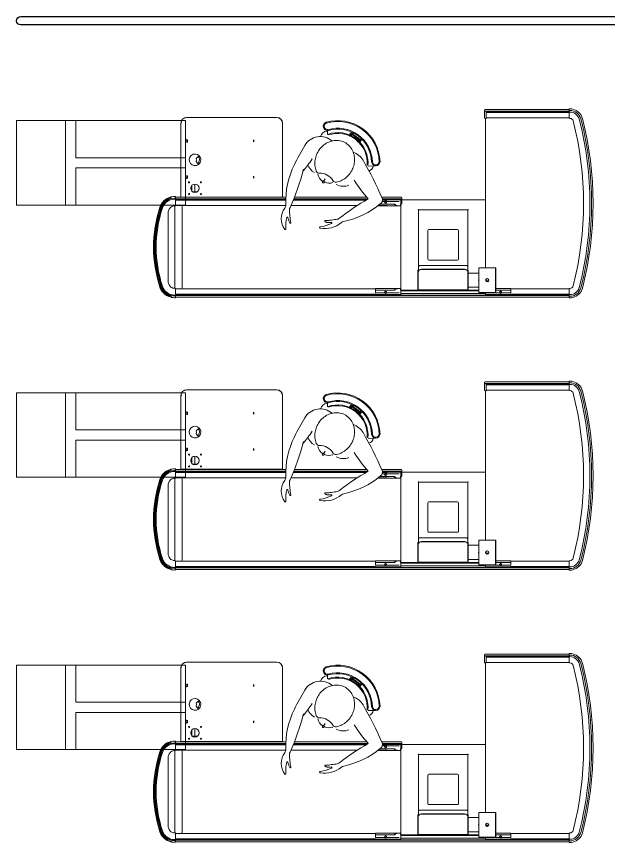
# Model space of a CAD drawing. Header units: millimetres. Extents: x 1653.8 to 1709.6, y 1641.2 to 1683.3.
# Drawn here: x 1700.367 to 1703.868, y 1665.04 to 1669.925 of the extents above; entities that cross this region are included whole.
import ezdxf

# ---------------------------------------------------------------- set-up
doc = ezdxf.new("R2010")
doc.units = ezdxf.units.MM
doc.layers.add('AR_MOBILIARIO', color=1, linetype='Continuous', lineweight=0)
doc.layers.add('CHAPA MODULO PDV', color=7, linetype='Continuous')
doc.layers.add('ESTANTERIA', color=7, linetype='Continuous')

# ---------------------------------------------------------------- blocks, each defined once
blk = doc.blocks.new('SE47')
at = {"layer": 'CHAPA MODULO PDV', "color": 7, "linetype": 'Continuous'}
for p, q in [((-686.5, -174.4), (-686.5, -186.3)), ((-686.5, -388.4), (-686.5, -400.3))]:
    blk.add_line(p, q, dxfattribs=at)
blk = doc.blocks.new('ck 2200 ce')
at = {"layer": 'AR_MOBILIARIO'}
for p, q in [((6346577.5, 525705.9), (6346577.3, 525705.8)), ((6346577.3, 525705.5), (6346577.6, 525705.6)), ((6346578, 525703.3), (6346578.4, 525703.4)), ((6346579.6, 525698.4), (6346579.6, 525699.3)), ((6346579.6, 525698.4), (6346580, 525698.5)), ((6347047.8, 525698.5), (6347048.4, 525699.4)), ((6347047.8, 525698.6), (6347048.2, 525698.4)), ((6347048.2, 525698.5), (6347048.2, 525698.5)), ((6347049.5, 525703.5), (6347049.8, 525703.4)), ((6347050.3, 525705.7), (6347050.6, 525705.6)), ((6347050.6, 525705.9), (6347050.4, 525705.9)), ((6346514.8, 525618.7), (6346514.8, 525619)), ((6346515.9, 525614.7), (6346515.9, 525614.7)), ((6346527.2, 525614), (6346517.1, 525614)), ((6346517.6, 525640.4), (6346517.6, 525641.3)), ((6346517.6, 523286), (6346517.6, 525614)), ((6346525, 525618.7), (6346525, 525619)), ((6346526, 525614.7), (6346526, 525614.7)), ((6346527.1, 523529), (6346527.1, 525614)), ((6346527.2, 525614), (6346529.3, 525614)), ((6346529.5, 525614), (6346529.3, 525614)), ((6346529.4, 523529), (6346529.4, 525614)), ((6346529.5, 525614), (6346532.5, 525614)), ((6346530.5, 525618.7), (6346530.5, 525619)), ((6346531.4, 525614.7), (6346531.4, 525614.7)), ((6346532.5, 525614), (6346561, 525614)), ((6346535.2, 525614), (6346535.2, 524431)), ((6346561, 525614), (6346568, 525614)), ((6346566.7, 525614), (6346566.7, 524431)), ((6346567.6, 525614), (6346567.6, 525611.1)), ((6346569.3, 525614.7), (6346569.3, 525614.7)), ((6346570.4, 525619), (6346573.4, 525619)), ((6346570.4, 525618.7), (6346570.4, 525619)), ((6346573.4, 525618.7), (6346573.4, 525619)), ((6346573.4, 525618.3), (6346573.4, 525618.7)), ((6346573.4, 525618.2), (6346573.4, 525618.3)), ((6346573.4, 525618.2), (6347054.8, 525618.2)), ((6346605.3, 525656.5), (6347022.9, 525656.5)), ((6347054.8, 525619), (6347057.8, 525619)), ((6347054.8, 525618.7), (6347054.8, 525619)), ((6347054.8, 525618.7), (6347054.8, 525618.3)), ((6347054.8, 525618.3), (6347054.8, 525618.2)), ((6347057.8, 525618.7), (6347057.8, 525619)), ((6347058.9, 525614.7), (6347058.9, 525614.7)), ((6347060.2, 525614), (6347067.2, 525614)), ((6347060.5, 524962.1), (6347060.5, 525614)), ((6347067.2, 525614), (6347095.6, 525614)), ((6347092, 524962.1), (6347092, 525614)), ((6347095.6, 525614), (6347098.7, 525614)), ((6347096.8, 525614.7), (6347096.8, 525614.7)), ((6347097.4, 525614), (6347097.4, 524961.9)), ((6347097.7, 525618.7), (6347097.7, 525619)), ((6347098.9, 525614), (6347098.7, 525614)), ((6347098.9, 525614), (6347101, 525614)), ((6347099.7, 525614), (6347099.7, 524961.9)), ((6347111, 525614), (6347101, 525614)), ((6347102.2, 525614.7), (6347102.2, 525614.7)), ((6347103.2, 525618.7), (6347103.2, 525619)), ((6347109.7, 525614), (6347109.7, 524961.4)), ((6347112.3, 525614.7), (6347112.3, 525614.7)), ((6347113.4, 525619), (6347113.4, 525618.7)), ((6346566.7, 525596), (6346567.8, 525596)), ((6346567.6, 525611.1), (6346567.6, 525604.7)), ((6346567.6, 525604.7), (6346567.9, 525589.6)), ((6346567.9, 525589.6), (6346567.9, 525588.7)), ((6346567.9, 525588.7), (6346568, 525579.9)), ((6346574, 525574), (6347054.2, 525574)), ((6347060.2, 525579.9), (6347060.3, 525588.7)), ((6347060.3, 525589.6), (6347060.5, 525602.2)), ((6347060.3, 525588.7), (6347060.3, 525589.6)), ((6347060.4, 525596), (6347060.5, 525596)), ((6347110.4, 525581.4), (6347110.4, 524983.9)), ((6347547.9, 525581.4), (6347110.4, 525581.4)), ((6347547.9, 525581.4), (6347547.9, 525579.9)), ((6347547.9, 525578.9), (6347547.9, 525581.4)), ((6347548.1, 525580.9), (6347548.1, 525578.9)), ((6347180.2, 525516.4), (6347144.5, 525516.4)), ((6347224.4, 525550.4), (6347232.4, 525550.4)), ((6347232.4, 525542.4), (6347224.4, 525542.4)), ((6347438.4, 525550.4), (6347446.4, 525550.4)), ((6347446.4, 525542.4), (6347438.4, 525542.4)), ((6347577.9, 525549.1), (6347579.9, 525549.1)), ((6347580.4, 525548.9), (6347577.9, 525548.9)), ((6347580.4, 525548.9), (6347580.2, 525548.9)), ((6347580.4, 525013.9), (6347580.4, 525548.9)), ((6347141.9, 525484.6), (6347141.9, 525513.2)), ((6347141.9, 525499.4), (6347187.4, 525499.4)), ((6347319.7, 525492), (6347302.8, 525478.2)), ((6347329, 525489.6), (6347321.6, 525492.3)), ((6347337.7, 525490.8), (6347330, 525489.5)), ((6347353.4, 525473.2), (6347339.6, 525490.1)), ((6347110.4, 524983.9), (6347112.9, 524983.9)), ((6347111.9, 524983.9), (6347112.2, 524983.9)), ((6347112.9, 524983.9), (6347112.9, 524981.4)), ((6347112.9, 524983.2), (6347112.9, 524982.9)), ((6347112.9, 524981.4), (6347547.9, 524981.4)), ((6347547.9, 524983.9), (6347547.9, 524981.9)), ((6347547.9, 524981.4), (6347547.9, 524981.9)), ((6347547.9, 524981.4), (6347547.9, 524981.9)), ((6347579.9, 525013.9), (6347577.9, 525013.9)), ((6347579.9, 525013.9), (6347580.4, 525013.9)), ((6347580.4, 525013.9), (6347579.9, 525013.9)), ((6347060.5, 524537.8), (6347060.5, 524930.6)), ((6347092, 524485.9), (6347092, 524917.2)), ((6347097.4, 524915), (6347097.4, 524476.5)), ((6347099.7, 524914.1), (6347099.7, 524474.2)), ((6347109.7, 524910.1), (6347109.7, 524482.8)), ((6347264.8, 524781.6), (6347263.4, 524781.1)), ((6347272.9, 524784.4), (6347264.8, 524781.6)), ((6347281.1, 524786.7), (6347272.9, 524784.4)), ((6347289.4, 524788.3), (6347281.1, 524786.7)), ((6347297.8, 524789.4), (6347289.4, 524788.3)), ((6347306.1, 524789.9), (6347297.8, 524789.4)), ((6347314.4, 524789.8), (6347306.1, 524789.9)), ((6347322.6, 524789.3), (6347314.4, 524789.8)), ((6347330.7, 524788.3), (6347322.6, 524789.3)), ((6347338.7, 524786.7), (6347330.7, 524788.3)), ((6347346.5, 524784.8), (6347338.7, 524786.7)), ((6347354.2, 524782.4), (6347346.5, 524784.8)), ((6347361.7, 524779.5), (6347354.2, 524782.4)), ((6347193.9, 524742.2), (6347193.5, 524740.9)), ((6347193.5, 524740.9), (6347193.7, 524739.4)), ((6347193.7, 524739.4), (6347194.4, 524737.9)), ((6347194.8, 524743.2), (6347193.9, 524742.2)), ((6347194.4, 524737.9), (6347195.3, 524736.5)), ((6347196.2, 524743.8), (6347194.8, 524743.2)), ((6347195.3, 524736.5), (6347196.3, 524735.2)), ((6347197.8, 524744.1), (6347196.2, 524743.8)), ((6347196.3, 524735.2), (6347197.3, 524734.1)), ((6347197.3, 524734.1), (6347198.2, 524733.1)), ((6347199.5, 524744.1), (6347197.8, 524744.1)), ((6347198.2, 524733.1), (6347199.1, 524732.3)), ((6347199.1, 524732.3), (6347200, 524731.6)), ((6347201.1, 524744), (6347199.5, 524744.1)), ((6347202.6, 524743.7), (6347201.1, 524744)), ((6347217.1, 524729.4), (6347201.6, 524737.9)), ((6347203.9, 524743.4), (6347202.6, 524743.7)), ((6347205.1, 524743.1), (6347203.9, 524743.4)), ((6347206.1, 524742.7), (6347205.1, 524743.1)), ((6347207.1, 524742.4), (6347206.1, 524742.7)), ((6347207.9, 524742.1), (6347207.1, 524742.4)), ((6347208.6, 524741.8), (6347207.9, 524742.1)), ((6347208.8, 524741.8), (6347208.6, 524741.8)), ((6347369, 524776.3), (6347361.7, 524779.5)), ((6347376.1, 524772.6), (6347369, 524776.3)), ((6347383, 524768.5), (6347376.1, 524772.6)), ((6347389.7, 524764.1), (6347383, 524768.5)), ((6347396.1, 524759.3), (6347389.7, 524764.1)), ((6347402.2, 524754.1), (6347396.1, 524759.3)), ((6347408.1, 524748.5), (6347402.2, 524754.1)), ((6347413.6, 524742.5), (6347408.1, 524748.5)), ((6347418.8, 524736.2), (6347413.6, 524742.5)), ((6347423.7, 524729.6), (6347418.8, 524736.2)), ((6346959.6, 524711.6), (6346959.5, 524711.1)), ((6346959.5, 524711.1), (6346959.5, 524710.5)), ((6346959.5, 524710.5), (6346959.5, 524710)), ((6346959.5, 524710), (6346959.5, 524709.4)), ((6346959.5, 524709.4), (6346959.5, 524708.7)), ((6346959.5, 524708.7), (6346959.6, 524708.1)), ((6346959.7, 524713.5), (6346959.6, 524713.1)), ((6346959.6, 524713.1), (6346959.6, 524712.6)), ((6346959.6, 524712.6), (6346959.6, 524712.1)), ((6346959.6, 524712.1), (6346959.6, 524711.6)), ((6346959.6, 524708.1), (6346959.6, 524707.3)), ((6346959.6, 524707.3), (6346959.7, 524706.5)), ((6346959.8, 524714.5), (6346959.7, 524714)), ((6346959.7, 524714), (6346959.7, 524713.5)), ((6346959.7, 524706.5), (6346959.7, 524705.9)), ((6346959.9, 524715.5), (6346959.8, 524715)), ((6346959.8, 524715), (6346959.8, 524714.5)), ((6346960, 524716.5), (6346959.9, 524716)), ((6346959.9, 524716), (6346959.9, 524715.5)), ((6346960.1, 524717.1), (6346960, 524716.5)), ((6346960.2, 524717.7), (6346960.1, 524717.1)), ((6346960.3, 524718.3), (6346960.2, 524717.7)), ((6346960.5, 524718.9), (6346960.3, 524718.3)), ((6346960.6, 524719.7), (6346960.5, 524718.9)), ((6346960.8, 524720.4), (6346960.6, 524719.7)), ((6346961, 524721.3), (6346960.8, 524720.4)), ((6346961.3, 524722.2), (6346961, 524721.3)), ((6346961.6, 524723.2), (6346961.3, 524722.2)), ((6346962.1, 524724.3), (6346961.6, 524723.2)), ((6346962.6, 524725.5), (6346962.1, 524724.3)), ((6346963.2, 524726.8), (6346962.6, 524725.5)), ((6346964, 524728), (6346963.2, 524726.8)), ((6346965, 524729.1), (6346964, 524728)), ((6346966.1, 524730), (6346965, 524729.1)), ((6346967.3, 524730.4), (6346966.1, 524730)), ((6346968.5, 524730.3), (6346967.3, 524730.4)), ((6346969.7, 524729.7), (6346968.5, 524730.3)), ((6346970.6, 524728.7), (6346969.7, 524729.7)), ((6346970.8, 524728.5), (6346970.6, 524728.7)), ((6347200, 524731.6), (6347200.7, 524731)), ((6347200.7, 524731), (6347201.4, 524730.4)), ((6347201.4, 524730.4), (6347202.1, 524729.9)), ((6347202.1, 524729.9), (6347202.2, 524729.8)), ((6347428.1, 524722.6), (6347423.7, 524729.6)), ((6347432.1, 524715.3), (6347428.1, 524722.6)), ((6347435.7, 524707.7), (6347432.1, 524715.3)), ((6347438.7, 524699.8), (6347435.7, 524707.7)), ((6347441.3, 524691.6), (6347438.7, 524699.8)), ((6347443.2, 524683.3), (6347441.3, 524691.6)), ((6347480.8, 524714.6, 2404.3), (6347503.9, 524715.6, 2404.3)), ((6347198.2, 524662.7), (6347198.4, 524661.2)), ((6347198.4, 524661.2), (6347200.4, 524652.9)), ((6347200.4, 524652.9), (6347202.9, 524644.7)), ((6347202.9, 524644.7), (6347205.9, 524636.8)), ((6347205.9, 524636.8), (6347209.5, 524629.2)), ((6347440.9, 524631.2), (6347443, 524639.8)), ((6347443, 524639.8), (6347444.5, 524648.5)), ((6347444.5, 524674.7), (6347443.2, 524683.3)), ((6347445.2, 524666), (6347444.5, 524674.7)), ((6347444.5, 524648.5), (6347445.2, 524657.3)), ((6347445.2, 524657.3), (6347445.2, 524666)), ((6347209.5, 524629.2), (6347213.5, 524621.9)), ((6347213.5, 524621.9), (6347217.9, 524614.9)), ((6347217.9, 524614.9), (6347222.8, 524608.3)), ((6347222.8, 524608.3), (6347228, 524602)), ((6347228, 524602), (6347233.5, 524596)), ((6347233.5, 524596), (6347239.4, 524590.5)), ((6347239.4, 524590.5), (6347245.5, 524585.2)), ((6347406.9, 524580.4), (6347413.5, 524586.2)), ((6347413.5, 524586.2), (6347419.6, 524592.7)), ((6347419.6, 524592.7), (6347425.1, 524599.6)), ((6347425.1, 524599.6), (6347430.1, 524607)), ((6347430.1, 524607), (6347434.4, 524614.7)), ((6347434.4, 524614.7), (6347438, 524622.9)), ((6347438, 524622.9), (6347440.9, 524631.2)), ((6347489.6, 524577.4, 2404.3), (6347473.3, 524589.4, 2404.3)), ((6347245.5, 524585.2), (6347251.9, 524580.4)), ((6347251.9, 524580.4), (6347258.6, 524576)), ((6347258.6, 524576), (6347265.5, 524571.9)), ((6347265.5, 524571.9), (6347272.6, 524568.3)), ((6347272.6, 524568.3), (6347279.9, 524565)), ((6347279.9, 524565), (6347287.4, 524562.2)), ((6347287.4, 524562.2), (6347295.1, 524559.7)), ((6347295.1, 524559.7), (6347303, 524557.8)), ((6347303, 524557.8), (6347310.9, 524556.3)), ((6347310.9, 524556.3), (6347319, 524555.2)), ((6347319, 524555.2), (6347327.3, 524554.7)), ((6347327.3, 524554.7), (6347335.5, 524554.6)), ((6347335.5, 524554.6), (6347343.9, 524555.1)), ((6347343.9, 524555.1), (6347352.2, 524556.2)), ((6347352.2, 524556.2), (6347360.5, 524557.8)), ((6347360.5, 524557.8), (6347368.7, 524560.1)), ((6347368.7, 524560.1), (6347376.9, 524562.9)), ((6347376.9, 524562.9), (6347384.8, 524566.4)), ((6347384.8, 524566.4), (6347392.5, 524570.4)), ((6347392.5, 524570.4), (6347399.9, 524575.1)), ((6347399.9, 524575.1), (6347406.9, 524580.4)), ((6347437.7, 524539.4, 2404.3), (6347449.9, 524530.5, 2404.3)), ((6347483.1, 524576, 2404.3), (6347470.9, 524584.9, 2404.3)), ((6347472.1, 524573.1, 2404.3), (6347489.1, 524560.7, 2404.3)), ((6347474.3, 524577.6, 2404.3), (6347491.4, 524565.2, 2404.3)), ((6347434.3, 524535.7, 2404.3), (6347450.6, 524523.8, 2404.3)), ((6347435.4, 524523.9, 2404.3), (6347452.4, 524511.5, 2404.3)), ((6347439.1, 524527.5, 2404.3), (6347456, 524515.1, 2404.3)), ((6347295.4, 524433.1, 2404.3), (6347293.7, 524474.1, 2404.3)), ((6346533.8, 524282.4), (6346533.8, 524429.5)), ((6346542.8, 524375.5), (6346542.8, 524429.5)), ((6346542.8, 524429.5), (6346542.8, 524429.5)), ((6346543.5, 524431), (6346560.2, 524431)), ((6346559.8, 524429.5), (6346559.8, 524315.6)), ((6346560.2, 524431), (6346567.8, 524431)), ((6346569.2, 524429.5), (6346569.2, 524297.8)), ((6347058, 524417), (6347058, 524297.8)), ((6347060.5, 524362.1), (6347060.5, 524413.8)), ((6347067.4, 524405.1), (6347067.4, 524315.6)), ((6347084.5, 524375.5), (6347084.5, 524391.2)), ((6347097.4, 524390.3), (6347097.4, 524275)), ((6347099.7, 524390.8), (6347099.7, 524275)), ((6347109.7, 524394.8), (6347109.7, 524284.9)), ((6346542.8, 524292.4), (6346542.8, 524366.5)), ((6346542.9, 524366.8), (6346542.9, 524375.4)), ((6347084.4, 524366.4), (6347084.4, 524375.4)), ((6347084.5, 524292.4), (6347084.5, 524366.5)), ((6347092, 524362.1), (6347092, 524390)), ((6347093.5, 524390), (6347093.5, 524282.4)), ((6346569.2, 524297.8), (6346569.2, 524283.6)), ((6347058, 524297.8), (6347058, 524283.6)), ((6347067.1, 524315.4), (6347067.4, 524315.5)), ((6346535.2, 524281.3), (6346535.2, 524281)), ((6346539.7, 524281), (6346535.2, 524281)), ((6346539.7, 524281), (6346554.7, 524281)), ((6346539.7, 524281), (6346539.7, 523781)), ((6346542.8, 524292.4), (6346542.8, 524292.4)), ((6346560.2, 524281), (6346554.7, 524281)), ((6346554.7, 524281), (6346554.7, 523820)), ((6346559.4, 523820), (6346559.4, 524281)), ((6346559.9, 524280), (6346560.9, 524280)), ((6346559.9, 524280), (6346559.9, 524279)), ((6346561.9, 524279), (6346559.9, 524279)), ((6346559.9, 524279), (6346559.9, 523820)), ((6346567.8, 524282.2), (6346560.2, 524282.2)), ((6346561.9, 524281), (6346560.9, 524281)), ((6346560.9, 524281), (6346560.9, 524280)), ((6346561.9, 524280), (6346560.9, 524280)), ((6346560.9, 524280), (6346560.9, 524279)), ((6346561.4, 524282.2), (6346561.4, 524281)), ((6346561.4, 524281), (6347067.1, 524281)), ((6346561.9, 524281), (6346561.9, 524279)), ((6346932.2, 524281), (6346561.9, 524281)), ((6347059.5, 524282.2), (6347067, 524282.2)), ((6347065.4, 524281), (6347065.4, 524282.2)), ((6347065.9, 524282), (6347065.9, 524282.2)), ((6347074.2, 524281), (6347067.1, 524281)), ((6347067.4, 524281), (6347067.4, 524281)), ((6347067.4, 524281), (6347068.4, 524281)), ((6347067.9, 524281), (6347067.9, 524279.5)), ((6347067.9, 524281), (6347068.4, 524281)), ((6347067.9, 524279), (6347067.9, 524281)), ((6347067.9, 524279.5), (6347067.9, 524279)), ((6347068.4, 524281), (6347072.1, 524281)), ((6347068.4, 524278), (6347068.4, 524279)), ((6347095, 524275), (6347071.9, 524275)), ((6347090.9, 524274.5), (6347072.9, 524274.5)), ((6347084.4, 524281), (6347074.2, 524281)), ((6347092.1, 524281), (6347084.4, 524281)), ((6347084.5, 524292.4), (6347084.5, 524292.4)), ((6347087.1, 524281), (6347090.9, 524281)), ((6347090.9, 524281), (6347092.2, 524281)), ((6347090.9, 524274.5), (6347090.9, 524275)), ((6347092.9, 524274.5), (6347090.9, 524274.5)), ((6347091.4, 524275), (6347091.4, 524274.5)), ((6347093.9, 524281), (6347092.1, 524281)), ((6347092.9, 524274.5), (6347092.9, 523783)), ((6347092.9, 524261.7), (6347093.4, 524261.7)), ((6347093.4, 524275), (6347093.4, 524261.7)), ((6347093.4, 523781), (6347093.4, 524261.7)), ((6347093.9, 524285.8), (6347093.9, 524286)), ((6347093.9, 524286), (6347099.9, 524286)), ((6347093.9, 524281), (6347093.9, 524285.8)), ((6347098, 524275), (6347095, 524275)), ((6347096.3, 524279), (6347096.3, 524284)), ((6347105.9, 524275), (6347098, 524275)), ((6347109.9, 524284), (6347109.9, 524279)), ((6346560.9, 524178), (6346560.9, 523884)), ((6346561.9, 524178), (6346560.9, 524178)), ((6346561.9, 524178), (6346664.8, 524178)), ((6346562.9, 524180), (6346675.2, 524180)), ((6346562.9, 524180), (6346562.9, 524178.5)), ((6346675.2, 524178.5), (6346562.9, 524178.5)), ((6346568.5, 524178.5), (6346568.5, 524178)), ((6346665.6, 524178), (6346664.8, 524178)), ((6346676.4, 524180), (6346675.2, 524180)), ((6346675.2, 524178.5), (6346676.4, 524178.5)), ((6346676.4, 524178.5), (6346676.4, 524180)), ((6346676.4, 524177.8), (6346676.4, 524178)), ((6346676.8, 524175.8), (6346697.2, 524175.8)), ((6346677.9, 524175.8), (6346677.9, 524178)), ((6346682.1, 524158), (6346682.1, 523904)), ((6346682.9, 524158), (6346682.9, 523904)), ((6346697.2, 524175.8), (6346698.8, 524175.8)), ((6346698.7, 524177), (6347033.9, 524177)), ((6346700.4, 524175.8), (6346698.8, 524175.8)), ((6346701.7, 524175.8), (6346700.4, 524175.8)), ((6346704.6, 523895.3), (6346704.6, 524165.8)), ((6346705.9, 523895.3), (6346705.9, 524165.8)), ((6347034.8, 524179), (6347035.8, 524179)), ((6347034.8, 524177.6), (6347034.8, 524179)), ((6347034.8, 524176.1), (6347034.8, 523885.9)), ((6347036.8, 524177), (6347035.4, 524177)), ((6347035.8, 524179), (6347035.8, 524178)), ((6347036.8, 524178), (6347035.8, 524178)), ((6347036.8, 524178), (6347036.8, 524177)), ((6346737.8, 523946), (6346737.8, 524116)), ((6346742.8, 524121), (6346912.8, 524121)), ((6346917.8, 524116), (6346917.8, 523946)), ((6346912.8, 523941), (6346742.8, 523941)), ((6346527.1, 523286), (6346527.1, 523881)), ((6346529.4, 523881), (6346529.4, 523286)), ((6346560.9, 523884), (6346561.9, 523884)), ((6346561.9, 523884), (6346664.8, 523884)), ((6346562.9, 523882), (6346562.9, 523883.5)), ((6346562.9, 523882), (6346675.2, 523882)), ((6346568.5, 523883.5), (6346568.5, 523884)), ((6346576.9, 523882), (6346576.9, 523820)), ((6346660.9, 523820), (6346660.9, 523882)), ((6346664.8, 523884), (6346665.6, 523884)), ((6346675.2, 523882), (6346676.4, 523882)), ((6346676.4, 523882), (6346676.4, 523883.3)), ((6346697.2, 523885.3), (6346676.8, 523885.3)), ((6346677.9, 523884), (6346677.9, 523885.3)), ((6346698.8, 523885.3), (6346697.2, 523885.3)), ((6347015.2, 523885), (6346698.7, 523885)), ((6346698.7, 523885), (6347033.9, 523885)), ((6346698.8, 523885.3), (6346700.4, 523885.3)), ((6346700.4, 523885.3), (6346701.7, 523885.3)), ((6347034.8, 523884.4), (6347034.8, 523883)), ((6347034.8, 523883), (6347035.8, 523883)), ((6347036.8, 523885), (6347035.4, 523885)), ((6347035.8, 523883), (6347035.8, 523884)), ((6347036.8, 523884), (6347035.8, 523884)), ((6347036.8, 523884), (6347036.8, 523885)), ((6346543.9, 523818), (6346543.9, 523818)), ((6346543.9, 523818), (6346543.9, 523818)), ((6346544.9, 523818), (6346543.9, 523818)), ((6346543.9, 523722), (6346543.9, 523818)), ((6346544.3, 523813), (6346544.3, 523727)), ((6346544.9, 523818), (6346544.9, 523818)), ((6346544.9, 523818), (6346546.1, 523818)), ((6346545.3, 523813), (6346545.3, 523727)), ((6346546.1, 523818.7), (6346546.2, 523819.4)), ((6346546.4, 523819), (6346546.4, 523820)), ((6346548.3, 523820), (6346546.4, 523820)), ((6346548.3, 523819), (6346546.4, 523819)), ((6346550.6, 523820), (6346548.3, 523820)), ((6346548.3, 523819), (6346550.6, 523819)), ((6346640.5, 523820), (6346550.6, 523820)), ((6346640.5, 523819), (6346550.6, 523819)), ((6346677, 523820), (6346640.5, 523820)), ((6346677, 523819), (6346640.5, 523819)), ((6346682.8, 523820), (6346677, 523820)), ((6346677, 523819), (6346682.8, 523819)), ((6346682.8, 523820), (6346686.4, 523820)), ((6346682.8, 523820), (6346682.8, 523820)), ((6346682.8, 523820), (6346682.8, 523819)), ((6346682.8, 523820), (6346682.8, 523819)), ((6346682.8, 523819), (6346686.4, 523819)), ((6346682.8, 523819), (6346682.8, 523819)), ((6346690.4, 523820), (6346686.4, 523820)), ((6346686.4, 523820), (6346686.4, 523819)), ((6346690.4, 523819), (6346686.4, 523819)), ((6346690.7, 523722), (6346690.7, 523818)), ((6346690.9, 523722), (6346690.9, 523818)), ((6346529.4, 523781), (6346527.1, 523781)), ((6346527.1, 523781), (6346527.1, 523781)), ((6346529.4, 523781), (6346527.1, 523781)), ((6346527.1, 523781), (6346527.1, 523781)), ((6346534.3, 523781), (6346529.4, 523781)), ((6346534.3, 523781), (6346529.4, 523781)), ((6346533.8, 523632.5), (6346533.8, 523779.6)), ((6346535.9, 523781), (6346534.3, 523781)), ((6346534.3, 523781), (6346535.9, 523781)), ((6346535.2, 523781), (6346539.7, 523781)), ((6346539.6, 523781), (6346535.9, 523781)), ((6346539.7, 523781), (6346539.6, 523781)), ((6346539.7, 523781), (6346539.6, 523781)), ((6346539.7, 523781), (6346543.9, 523781)), ((6346542.8, 523769.6), (6346542.8, 523769.6)), ((6346542.8, 523769.6), (6346542.8, 523695.5)), ((6346610.3, 523773), (6346610.4, 523773)), ((6346610.4, 523772.4), (6346610.3, 523772.4)), ((6346610.4, 523767.6), (6346610.3, 523767.6)), ((6346610.4, 523767), (6346610.3, 523767)), ((6346610.4, 523773.3), (6346610.4, 523770.9)), ((6346610.4, 523770.9), (6346610.4, 523769.1)), ((6346610.4, 523769.1), (6346610.4, 523766.7)), ((6346610.8, 523772.9), (6346615, 523772.9)), ((6346610.8, 523767.1), (6346615, 523767.1)), ((6346611.8, 523775.8), (6346615, 523775.8)), ((6346611.8, 523764.2), (6346615, 523764.2)), ((6346615, 523775.8), (6346615.4, 523775.1)), ((6346615.4, 523764.9), (6346615, 523764.2)), ((6346615.4, 523774.8), (6346615.4, 523775.1)), ((6346615.4, 523774.8), (6346615.4, 523773.9)), ((6346615.4, 523773.9), (6346615.4, 523770.9)), ((6346615.4, 523770.9), (6346615.4, 523769.1)), ((6346615.4, 523769.1), (6346615.4, 523766.1)), ((6346615.4, 523766.1), (6346615.4, 523765.2)), ((6346615.4, 523765.2), (6346615.4, 523764.9)), ((6346690.9, 523781), (6347090.9, 523781)), ((6347092.9, 523783), (6347090.9, 523783)), ((6347090.9, 523781), (6347090.9, 523783)), ((6347090.9, 523782), (6347091.9, 523782)), ((6347090.9, 523781), (6347091.9, 523781)), ((6347091.9, 523783), (6347091.9, 523782)), ((6347092.9, 523782), (6347091.9, 523782)), ((6347091.9, 523782), (6347091.9, 523782)), ((6347091.9, 523781), (6347091.9, 523782)), ((6347575.5, 523781), (6347091.9, 523781)), ((6347092.9, 523800.3), (6347093.4, 523800.3)), ((6347092.9, 523783), (6347092.9, 523782)), ((6347575.5, 523778), (6347575.5, 523782)), ((6347579.1, 523776), (6347577.5, 523776)), ((6347579, 523286), (6347579, 523776)), ((6347585.7, 523776), (6347579.1, 523776)), ((6347580.5, 523787), (6347585.1, 523787)), ((6347585.1, 523787), (6347615.7, 523787)), ((6347618.5, 523776), (6347585.7, 523776)), ((6347610.5, 523286), (6347610.5, 523776)), ((6347623.1, 523787), (6347615.7, 523787)), ((6347616.4, 523286), (6347616.4, 523776)), ((6347618.7, 523787), (6347618.7, 523286)), ((6347628.1, 523782), (6347628.2, 523286)), ((6347628.1, 523782), (6347628.1, 523781)), ((6346543.9, 523722), (6346543.9, 523722)), ((6346543.9, 523722), (6346543.9, 523722)), ((6346543.9, 523722), (6346544.9, 523722)), ((6346546.1, 523722), (6346544.9, 523722)), ((6346544.9, 523722), (6346544.9, 523722)), ((6346546.3, 523720.3), (6346546.2, 523720.8)), ((6346546.4, 523721), (6346548.3, 523721)), ((6346546.4, 523721), (6346546.4, 523720)), ((6346546.4, 523720), (6346548.3, 523720)), ((6346550.6, 523721), (6346548.3, 523721)), ((6346548.3, 523720), (6346550.6, 523720)), ((6346640.5, 523721), (6346550.6, 523721)), ((6346640.5, 523720), (6346550.6, 523720)), ((6346559.8, 523632.5), (6346559.8, 523720)), ((6346569.2, 523632.5), (6346569.2, 523720)), ((6346677, 523721), (6346640.5, 523721)), ((6346677, 523720), (6346640.5, 523720)), ((6346682.8, 523721), (6346677, 523721)), ((6346677, 523720), (6346682.8, 523720)), ((6346682.8, 523721), (6346686.4, 523721)), ((6346682.8, 523721), (6346682.8, 523721)), ((6346682.8, 523721), (6346682.8, 523720)), ((6346682.8, 523721), (6346682.8, 523720)), ((6346682.8, 523720), (6346686.4, 523720)), ((6346682.8, 523720), (6346682.8, 523720)), ((6346686.4, 523721), (6346690.4, 523721)), ((6346686.4, 523720), (6346686.4, 523721)), ((6346686.4, 523720), (6346690.4, 523720)), ((6346542.8, 523686.5), (6346542.8, 523632.5)), ((6346542.9, 523695.5), (6346542.9, 523686.6)), ((6346535.2, 523631), (6346535.2, 523286)), ((6346542.8, 523632.5), (6346542.8, 523632.5)), ((6346543.5, 523631), (6346560.2, 523631)), ((6346560.2, 523631), (6346567.8, 523631)), ((6346566.7, 523631), (6346566.7, 523286)), ((6346525.3, 523286), (6346516.2, 523286)), ((6346523.1, 523281.2), (6346523.1, 523281)), ((6346525.3, 523286), (6346525.3, 523286)), ((6346527.9, 523286), (6346525.3, 523286)), ((6346527.9, 523286), (6346528, 523286)), ((6346534.8, 523286), (6346528, 523286)), ((6346532.9, 523281.2), (6346532.9, 523281)), ((6346560.7, 523286), (6346534.8, 523286)), ((6346534.8, 523286), (6346534.8, 523286)), ((6346567.6, 523286), (6346560.7, 523286)), ((6346570, 523281.2), (6346570, 523281)), ((6347575.8, 523281.2), (6347575.8, 523281)), ((6347585.1, 523286), (6347578.2, 523286)), ((6347611, 523286), (6347585.1, 523286)), ((6347611, 523286), (6347611, 523286)), ((6347617.8, 523286), (6347611, 523286)), ((6347612.9, 523281.2), (6347612.9, 523281)), ((6347617.8, 523286), (6347617.9, 523286)), ((6347620.5, 523286), (6347617.9, 523286)), ((6347629.6, 523286), (6347620.5, 523286)), ((6347620.5, 523286), (6347620.5, 523286)), ((6347622.7, 523281.2), (6347622.7, 523281))]:
    blk.add_line(p, q, dxfattribs=at)
for centre, radius in [((6347127.4, 525533.9), 3), ((6347162.4, 525498.9), 25), ((6347197.4, 525533.9), 3), ((6347127.4, 525463.9), 3), ((6347197.4, 525463.9), 3), ((6347094.9, 524281), 0.5)]:
    blk.add_circle(centre, radius, dxfattribs=at)
for centre, radius, start, end in [((6346814.1, 524992.5), 751.5, 71.6747, 108.3465), ((6346814.1, 524992.5), 751.3, 71.676, 108.3465), ((6346814.1, 524992.5), 748.9, 71.6807, 108.3465), ((6346814.1, 524992.5), 743.8, 71.686, 108.3465), ((6346814.1, 524992.5), 741.3, 71.6535, 108.3465), ((6346814.1, 524992.5), 735.9, 71.6535, 108.3465), ((6346606.4, 525619), 91.5, 130.3239, 166.4535), ((6346606.4, 525619), 91.3, 130.3507, 166.4559), ((6346606.4, 525619), 88.9, 108.5813, 166.2018), ((6346606.4, 525619), 81.3, 108.3465, 180), ((6346606.4, 525619), 83.8, 108.6391, 165.4572), ((6346606.4, 525619), 75.9, 108.3465, 180), ((6346524.2, 525734.7), 51, 299.4459, 311.3438), ((6346606.4, 525619), 91.5, 108.5286, 126.9426), ((6346606.4, 525619), 91.3, 108.5401, 122.3285), ((6346571.1, 525689.9), 13.4, 150.4044, 163.4198), ((6347021.8, 525619), 75.9, 0, 71.6535), ((6347021.8, 525619), 81.3, 0, 71.6535), ((6347021.8, 525619), 83.8, 14.6761, 71.6535), ((6347021.8, 525619), 88.9, 13.9046, 71.6535), ((6347021.8, 525619), 91.5, 13.627, 71.6535), ((6347021.8, 525619), 91.3, 59.0147, 71.6535), ((6347057.1, 525689.9), 13.4, 16.5802, 29.5956), ((6347021.8, 525619), 91.3, 57.6483, 58.7242), ((6347104, 525734.7), 51, 228.6562, 240.5541), ((6347021.8, 525619), 91.3, 13.6299, 51.6627), ((6346606.4, 525619), 91.6, 168.6865, 180), ((6346522.8, 525618.7), 8, 180, 210), ((6346517.1, 525615.5), 1.48, 210, 270), ((6346562.4, 525628.3), 46.6, 164.9642, 169.4105), ((6346533.5, 525618.7), 8.54, 179.8693, 207.7648), ((6346527.2, 525615.3), 1.35, 206.8262, 268.817), ((6346539.5, 525618.7), 8.97, 179.8586, 206.3126), ((6346532.6, 525615.3), 1.28, 204.8089, 267.9799), ((6346568, 525615.5), 1.48, 270, 330), ((6346568, 525615.5), 1.49, 270.1609, 282.7723), ((6346562.4, 525618.7), 8, 330, 0), ((6346606.4, 525619), 36, 142.732, 180), ((6346606.4, 525619), 36, 108.3465, 142.732), ((6346814.1, 524992.5), 696, 107.4581, 108.3465), ((6346814.1, 524992.5), 696, 71.6535, 72.5419), ((6347021.8, 525619), 36, 37.268, 71.6535), ((6347021.8, 525619), 36, 0, 37.268), ((6347065.8, 525618.7), 8, 180, 210), ((6347060.2, 525615.5), 1.48, 210, 270), ((6347060.2, 525615.5), 1.49, 257.2295, 269.8373), ((6347095.6, 525615.3), 1.28, 272.0201, 335.1911), ((6347088.7, 525618.7), 8.97, 333.6874, 0.1414), ((6347101, 525615.3), 1.35, 271.183, 333.1738), ((6347094.6, 525618.7), 8.57, 332.2762, 0.0897), ((6347067.5, 525628.8), 44.8, 10.6058, 15.1734), ((6347111, 525615.5), 1.48, 270, 330), ((6347021.8, 525619), 91.6, 0, 11.4153), ((6347105.4, 525618.7), 8, 330, 0), ((6346574, 525580), 6, 181, 270), ((6347054.2, 525580), 6, 270, 359), ((6347547.9, 525548.9), 32.5, 0, 90), ((6347547.9, 525548.9), 30, 89.618, 90), ((6347547.9, 525548.9), 32, 0.3581, 89.6419), ((6347224.4, 525546.4), 4, 90, 270), ((6347232.4, 525546.4), 4, 270, 90), ((6347330.4, 525498.9), 34.5, 311.833, 216.8492), ((6347438.4, 525546.4), 4, 90, 270), ((6347446.4, 525546.4), 4, 270, 90), ((6347547.9, 525548.9), 30, 0, 0.382), ((6347330.4, 525498.9), 34.5, 216.8492, 270), ((6347330.4, 525498.9), 26.5, 216.0963, 270), ((6347320.9, 525490.5), 2, 69.3411, 129.3411), ((6347329.7, 525491.5), 2, 249.3411, 279.3411), ((6347330.4, 525498.9), 26.5, 270, 312.586), ((6347330.4, 525498.9), 34.5, 270, 311.833), ((6347338, 525488.8), 2, 39.3411, 99.3411), ((6346982.1, 524881.8), 106.7, 54.0141, 126.5593), ((6347547.9, 525013.9), 32, 270, 0), ((6347547.9, 525013.9), 32.5, 270, 0), ((6346922.7, 524965.2), 4.73, 149.9172, 277.9383), ((6346946.6, 524821.4), 141, 72.405, 99.5169), ((6346959.1, 524934.3), 3.25, 115.3521, 295.3533), ((6347002.7, 524868.6), 82.1, 99.6697, 123.2491), ((6346994, 524822.4), 114, 92.8001, 107.114), ((6346970.6, 525300.1), 364.2, 272.7995, 278.6013), ((6346988.4, 524952.7), 3.21, 279.6696, 71.1408), ((6347031.5, 524907.7), 32.9, 60.458, 101.2606), ((6347064.2, 524994.8), 32.9, 234.014, 271.8944), ((6347605, 526165.6), 1349.7, 245.6145, 255.8446), ((6347081.9, 524460), 502.2, 63.9074, 91.8942), ((6346303.8, 522970.9), 2182.2, 59.3766, 62.7549), ((6347330.8, 524751.3), 85.6, 111.2731, 151.1395), ((6347948.6, 525701.4), 1085.6, 230.8029, 235.6435), ((6347360.9, 524756.7), 106.9, 319.5514, 59.3767), ((6347083.4, 524733.3), 160.1, 171.0527, 219.1902), ((6346929.5, 524757.5), 4.27, 2.1519, 171.0531), ((6347143.5, 524784.9), 211.4, 187.4002, 206.4377), ((6347264, 524706.7), 71.6, 157.8143, 199.5763), ((6347261.4, 524701.9), 71.6, 102.7027, 144.4647), ((6347161, 524760.3), 90.2, 300.8028, 1.4762), ((6347270.4, 524763.1), 19.2, 111.3523, 181.4767), ((6347459.3, 524716.2), 40.6, 1.2713, 77.9037), ((6347529, 524714.8, 2404.3), 25.1, 20.124, 191.5959), ((6347529, 524714.8, 2404.3), 20.1, 20.6034, 191.0661), ((6346957, 524692.2), 3.21, 206.4388, 6.78), ((6347041.8, 524702.2), 82.1, 177.4484, 186.78), ((6347084.6, 524721.5), 114, 176.4781, 190.7919), ((6346614.8, 524632), 364.2, 4.9909, 10.7927), ((6347312.6, 524654, 2404.3), 178.9, 264.651, 19.7366), ((6347312.6, 524654, 2404.3), 173.9, 265.6209, 18.663), ((6347312.3, 524654.2, 2404.3), 200, 271.5188, 16.1261), ((6347312.3, 524654.2, 2404.3), 205, 271.5775, 16.0674), ((6347312.3, 524654.2, 2404.3), 250, 271.5721, 16.0729), ((6347312.3, 524654.2, 2404.3), 245, 271.6155, 16.0294), ((6347010.6, 524665), 32.9, 182.3306, 223.1334), ((6345922.6, 523812), 1349.7, 29.3552, 37.9778), ((6347259.3, 524621.6), 85.6, 151.1395, 203.327), ((6347217.1, 524666.3), 19.2, 120.8023, 190.9267), ((6346933.9, 524611.3), 32.9, 11.8624, 39.1907), ((6347457.6, 524721.3), 502.2, 191.8617, 219.6844), ((6347812.4, 523655.3), 1085.6, 123.751, 131.0785), ((6347274.2, 524597.2), 106.9, 299.9425, 340.9779), ((6347253.4, 524708.2, 2404.3), 265, 317.8804, 330.0851), ((6347253.4, 524708.2, 2404.3), 270, 316.9232, 331.037), ((6346238.4, 526395.5), 2182.2, 293.3615, 299.9425), ((6347302.4, 524483.5), 40.6, 200.2184, 257.9037), ((6347320.2, 524429.3, 2404.3), 25.1, 96.049, 267.521), ((6347320.2, 524429.3, 2404.3), 20.1, 96.5788, 267.0416), ((6346535.3, 524429.5), 1.5, 93.1692, 180), ((6346567.8, 524429.5), 1.49, 0, 90), ((6347092.8, 524417.4), 27.5, 217.678, 293.3211), ((6346546.6, 524371), 5.88, 130.1702, 229.8298), ((6346546.7, 524370.9), 5.9, 130.3146, 179.8764), ((6346546.7, 524370.9), 5.9, 180.1235, 229.6854), ((6346546.8, 524370.8), 6.11, 89.9874, 130.3894), ((6346546.8, 524371.1), 6.1, 229.6067, 270.0165), ((6346546.8, 524370.9), 6.02, 0.5985, 130.9082), ((6346546.8, 524371), 6.02, 229.1076, 359.3857), ((6346546.8, 524371), 5.95, 269.4208, 90.5792), ((6347080.5, 524371), 5.95, 89.4208, 270.5792), ((6347080.5, 524371), 5.94, 134.7979, 270.6312), ((6347080.5, 524370.8), 6.08, 49.5109, 133.7729), ((6347080.5, 524370.8), 6.11, 49.6106, 90.0126), ((6347080.5, 524371.1), 6.1, 269.9835, 310.3933), ((6347080.6, 524370.9), 5.9, 0.1236, 49.6854), ((6347080.7, 524371), 5.88, 310.1702, 49.8298), ((6347080.6, 524370.9), 5.89, 315.1297, 359.9065), ((6346566.5, 524328.7), 14.8, 243.3758, 244.7857), ((6346535.3, 524282.5), 1.49, 179.5101, 269.9668), ((6346536.1, 524283.2), 2.09, 201.3126, 248.9848), ((6346545.2, 524294.3), 3.08, 217.8537, 243.7179), ((6346562.9, 524278), 3, 131.7591, 138.2407), ((6346567.8, 524283.6), 1.49, 269.9836, 0), ((6347059.5, 524283.6), 1.49, 180, 269.9817), ((6347064.9, 524282), 1, 300, 0), ((6347072.9, 524279.5), 5, 185.7392, 270), ((6347071.9, 524279), 4, 180, 215.3878), ((6347071.9, 524279), 4, 236.5142, 270), ((6347082.1, 524294.2), 3.07, 296.2665, 322.162), ((6347091.3, 524283.2), 2.02, 290.0443, 339.6583), ((6347092, 524282.5), 1.49, 270.0332, 0.4899), ((6347105.9, 524279), 4, 270, 0), ((6347107.9, 524284), 2, 0, 28.235), ((6346562.9, 524178), 2, 90, 180), ((6346562.9, 524178), 0.5, 90, 180), ((6346675.9, 524178), 0.5, 0, 90), ((6346675.9, 524178), 2, 0, 75.5225), ((6346742.8, 524116), 5, 90, 180), ((6346912.8, 524116), 5, 0, 90), ((6346742.8, 523946), 5, 180, 270), ((6346912.8, 523946), 5, 270, 0), ((6346562.9, 523884), 2, 180, 270), ((6346562.9, 523884), 0.5, 180, 270), ((6346675.9, 523884), 2, 284.4775, 0), ((6346618.9, 523812), 10, 53.1301, 126.8699), ((6346535.3, 523779.5), 1.49, 90.0332, 180.4899), ((6346536, 523778.8), 2.02, 110.0443, 159.6583), ((6346545.2, 523767.7), 3.07, 116.2665, 142.162), ((6346618.9, 523770), 9.12, 28.5352, 270), ((6346612.1, 523774), 3.35, 12.7692, 31.1339), ((6346612.1, 523774.6), 3.35, 328.8567, 347.2403), ((6346612.1, 523765.4), 3.35, 12.7692, 31.1339), ((6346612.1, 523765.9), 3.35, 328.8567, 347.2403), ((6346618.9, 523770), 9.12, 270, 331.4648), ((6347580.5, 523782), 5, 90, 180), ((6347577.5, 523778), 2, 180, 270), ((6347623.1, 523782), 5, 0, 90), ((6346546.6, 523691), 5.88, 130.1702, 229.8298), ((6346546.7, 523691), 5.89, 135.1297, 179.9065), ((6346546.7, 523691.1), 5.9, 180.1236, 229.6854), ((6346546.8, 523690.8), 6.1, 89.9835, 130.3933), ((6346546.8, 523691.2), 6.11, 229.6106, 270.0126), ((6346546.8, 523691.2), 6.08, 229.5109, 313.7729), ((6346546.8, 523691), 5.95, 269.4208, 90.5792), ((6346546.8, 523691), 5.94, 314.7979, 90.6312), ((6346535.3, 523632.5), 1.5, 180, 266.8153), ((6346567.8, 523632.5), 1.49, 270, 360), ((6346521.9, 523281.2), 8, 150.0848, 180), ((6346589.8, 523281), 76, 179.8091, 193.8452), ((6346516.2, 523284.5), 1.5, 90, 150.0848), ((6346531.6, 523281.3), 8.54, 152.2362, 180.0849), ((6346589.8, 523281), 66.7, 180, 255.5808), ((6346525.3, 523284.6), 1.37, 91.1173, 153.0857), ((6346542.3, 523281.3), 9.42, 155.1299, 180.1729), ((6346589.8, 523281), 56.9, 180, 255.5808), ((6346534.9, 523284.8), 1.23, 93.0557, 157.3346), ((6346567.6, 523284.5), 1.5, 29.9152, 90), ((6346562, 523281.2), 8, 0, 29.9152), ((6346589.8, 523281), 19.8, 180, 255.5808), ((6347556, 523281), 19.8, 284.4192, 0), ((6347556, 523281), 56.9, 284.4192, 0), ((6347556, 523281), 66.7, 284.4192, 0), ((6347583.8, 523281.2), 8, 150.0848, 180), ((6347578.2, 523284.5), 1.5, 90, 150.0848), ((6347610.9, 523284.8), 1.23, 22.6654, 86.9443), ((6347603.5, 523281.3), 9.42, 359.8271, 24.8701), ((6347620.5, 523284.6), 1.37, 26.9143, 88.8827), ((6347614.1, 523281.3), 8.54, 359.9151, 27.7638), ((6347629.6, 523284.5), 1.5, 29.9152, 90), ((6347556, 523281), 76, 346.3099, 0.1909), ((6347623.9, 523281.2), 8, 0, 29.9152), ((6346589.9, 523281.1), 76, 193.9185, 255.5557), ((6347072.9, 525159.9), 1996.9, 255.5808, 284.4192), ((6347072.9, 525159.9), 1959.8, 255.5808, 284.4192), ((6347555.9, 523281.1), 76, 284.7001, 346.2399), ((6347072.9, 525159.8), 2015.9, 255.5805, 284.429), ((6347072.9, 525159.9), 2006.7, 255.5808, 284.4192)]:
    blk.add_arc(centre, radius, start, end, dxfattribs=at)
at = {"layer": 'AR_MOBILIARIO', "extrusion": (0, 0, -1)}
for centre, major_axis, ratio, start_param, end_param in [((6347097.3, 525615.5), (-3.03, 0.67), 0.109689, 3.463778, 3.739104), ((6347097.7, 525616.2), (-2.66, 1.38), 0.237835, 3.434645, 3.709971), ((6346559.7, 524321.2), (0, -50), 0.017452, -0.684827, -0.646081), ((6346560.2, 524282.5), (0, 1.5), 0.017452, 2.495512, 3.141593), ((6347067.6, 524321.2), (0, -50), 0.017452, 0.646081, 0.684827), ((6347067.1, 524282.5), (0, 1.5), 0.017452, 3.141593, 3.787674), ((6347071.9, 524279), (0, 4), 0.875, 3.141593, 4.712389), ((6346573.7, 524175.8), (0, 2.7), 0.422618, 0, 0.618387), ((6346664.8, 524158), (0, 20), 0.866025, 0, 1.570796), ((6346665.6, 524158), (0, -20), 0.866025, 3.141593, 4.712389), ((6346675.6, 524175.8), (0, -2.7), 0.422618, 3.141593, 4.712389), ((6346700.4, 524165.8), (0, 10), 0.422618, 0, 1.570796), ((6346701.7, 524165.8), (0, -10), 0.422618, 3.141593, 4.712389), ((6346664.8, 523904), (0, 20), 0.866025, 1.570796, 3.141593), ((6346665.6, 523904), (0, -20), 0.866025, 4.712389, 6.283185), ((6346573.7, 523885.3), (0, 2.7), 0.422618, 2.073141, 3.141593), ((6346675.6, 523885.3), (0, -2.7), 0.422618, 4.712389, 6.283185), ((6346700.4, 523895.3), (0, 10), 0.422618, 1.570796, 3.141593), ((6346701.7, 523895.3), (0, -10), 0.422618, 4.712389, 6.283185), ((6346543.9, 523813), (0, 5), 0.087156, 0.000774, 1.570796), ((6346544.9, 523813), (0, -5), 0.087156, 3.142367, 4.712389), ((6346545.9, 523818), (0, 1), 0.258819, 0.785398, 1.570796), ((6346690.4, 523818), (0, -2), 0.258819, 3.141593, 4.712389), ((6346690.4, 523818), (0, -1), 0.258819, 3.141593, 4.712389), ((6346618.5, 523770), (0, 10), 0.965926, 3.141593, 6.283185), ((6346543.9, 523727), (0, -5), 0.087156, 4.712389, 6.282411), ((6346544.9, 523727), (0, -5), 0.087156, 4.712389, 6.282411), ((6346545.9, 523722), (0, 1), 0.258819, 1.570796, 2.356194), ((6346690.4, 523722), (0, -1), 0.258819, 4.712389, 6.283185), ((6346690.4, 523722), (0, -2), 0.258819, 4.712389, 6.283185)]:
    blk.add_ellipse(centre, major_axis=major_axis, ratio=ratio, start_param=start_param, end_param=end_param, dxfattribs=at)
blk.add_ellipse((6346618.2, 523770), major_axis=(0, -10), ratio=0.965926, dxfattribs=at)
at = {"layer": 'AR_MOBILIARIO'}
for points, knots in [([(6346549.3, 525690.2), (6346548.9, 525689.9), (6346548.7, 525689.7), (6346548.3, 525689.3), (6346548.2, 525689.2), (6346548, 525688.9), (6346547.9, 525688.8), (6346547.8, 525688.6), (6346547.7, 525688.6), (6346547.6, 525688.4), (6346547.6, 525688.3), (6346547.6, 525688.2), (6346547.6, 525688.2), (6346547.6, 525688.1), (6346547.6, 525688.1), (6346547.7, 525688.1)], [0, 0, 0, 0, 0.25, 0.25, 0.375, 0.375, 0.5, 0.5, 0.625, 0.625, 0.75, 0.75, 0.875, 0.875, 1, 1, 1, 1]), ([(6346548.9, 525686.8), (6346548.8, 525687), (6346548.7, 525687.2), (6346548.5, 525687.4), (6346548.4, 525687.5), (6346548.3, 525687.6), (6346548.3, 525687.7), (6346548.1, 525687.8), (6346548, 525687.9), (6346547.8, 525688), (6346547.8, 525688.1), (6346547.7, 525688.1)], [0, 0, 0, 0, 0.25, 0.25, 0.375, 0.375, 0.5, 0.5, 0.75, 0.75, 1, 1, 1, 1]), ([(6346559.4, 525696.9), (6346559.4, 525696.9), (6346559.4, 525696.9), (6346559.3, 525696.9), (6346559.2, 525696.9), (6346559, 525696.8), (6346558.9, 525696.8), (6346558.5, 525696.7), (6346558.2, 525696.5), (6346557.9, 525696.3)], [0.4356271, 0.4356271, 0.4356271, 0.4356271, 0.5, 0.5, 0.625, 0.625, 0.75, 0.75, 1, 1, 1, 1]), ([(6346578, 525703.3), (6346578, 525703.3), (6346578, 525703.3), (6346578, 525703.2), (6346578, 525703.2), (6346578.1, 525703.1)], [0.6944069, 0.6944069, 0.6944069, 0.6944069, 0.75, 0.75, 1, 1, 1, 1]), ([(6346579.6, 525698.4), (6346579.6, 525698.4), (6346579.6, 525698.4), (6346579.6, 525698.4), (6346579.6, 525698.4), (6346579.6, 525698.2), (6346579.6, 525698.1), (6346579.7, 525698)], [0.4707514, 0.4707514, 0.4707514, 0.4707514, 0.5, 0.5, 0.75, 0.75, 1, 1, 1, 1]), ([(6347047.8, 525698.7), (6347047.8, 525698.6), (6347047.8, 525698.6), (6347047.8, 525698.5), (6347047.7, 525698.4), (6347047.7, 525698.3)], [0.5368466, 0.5368466, 0.5368466, 0.5368466, 0.75, 0.75, 1, 1, 1, 1]), ([(6347049.5, 525703.5), (6347049.5, 525703.5), (6347049.5, 525703.5), (6347049.5, 525703.5), (6347049.5, 525703.4), (6347049.4, 525703.4)], [0.7124749, 0.7124749, 0.7124749, 0.7124749, 0.75, 0.75, 1, 1, 1, 1]), ([(6347070.3, 525696.3), (6347070.2, 525696.4), (6347070, 525696.5), (6347069.7, 525696.6), (6347069.6, 525696.7), (6347069.2, 525696.9), (6347069, 525696.9), (6347068.7, 525697), (6347068.6, 525696.9), (6347068.6, 525696.8), (6347068.6, 525696.8), (6347068.7, 525696.7), (6347068.7, 525696.6), (6347068.8, 525696.5)], [0, 0, 0, 0, 0.125, 0.125, 0.25, 0.25, 0.5, 0.5, 0.75, 0.75, 0.875, 0.875, 1, 1, 1, 1]), ([(6347080.5, 525688.1), (6347080.6, 525688.1), (6347080.6, 525688.2), (6347080.6, 525688.4), (6347080.5, 525688.5), (6347080.3, 525688.8), (6347080.2, 525688.9), (6347080, 525689.2), (6347079.9, 525689.3), (6347079.6, 525689.5), (6347079.5, 525689.7), (6347079.2, 525689.9), (6347079.1, 525690.1), (6347078.9, 525690.2)], [0, 0, 0, 0, 0.25, 0.25, 0.5, 0.5, 0.625, 0.625, 0.75, 0.75, 0.875, 0.875, 1, 1, 1, 1]), ([(6347079.3, 525686.8), (6347079.4, 525687), (6347079.5, 525687.2), (6347079.7, 525687.4), (6347079.7, 525687.5), (6347079.9, 525687.6), (6347079.9, 525687.7), (6347080.1, 525687.8), (6347080.2, 525687.9), (6347080.4, 525688), (6347080.4, 525688.1), (6347080.5, 525688.1)], [0, 0, 0, 0, 0.25, 0.25, 0.375, 0.375, 0.5, 0.5, 0.75, 0.75, 1, 1, 1, 1]), ([(6346516.8, 525637.3), (6346516.8, 525637.3), (6346516.8, 525637.2), (6346516.7, 525637.2), (6346516.7, 525637.1), (6346516.7, 525637.1), (6346516.8, 525637.2), (6346516.9, 525637.6), (6346517.1, 525638.4), (6346517.4, 525639.5), (6346517.6, 525640.5), (6346517.7, 525640.9), (6346517.7, 525641)], [0.1095929, 0.1095929, 0.1095929, 0.1095929, 0.1133966, 0.1460237, 0.1806622, 0.2289626, 0.3037031, 0.4265251, 0.593311, 0.7821441, 0.9651, 1, 1, 1, 1]), ([(6346519.3, 525638.2), (6346519.3, 525638.2), (6346519.3, 525638.2), (6346519.4, 525638.3), (6346519.5, 525638.5), (6346519.7, 525639), (6346519.9, 525639.6), (6346520, 525640), (6346520, 525640.2)], [0.3857231, 0.3857231, 0.3857231, 0.3857231, 0.4014018, 0.4943563, 0.5967216, 0.7350786, 0.8889945, 1, 1, 1, 1]), ([(6346524.7, 525638.7), (6346524.7, 525638.7), (6346524.7, 525638.8), (6346524.8, 525638.9), (6346525, 525639.2), (6346525.1, 525639.6), (6346525.3, 525640.1), (6346525.3, 525640.3), (6346525.3, 525640.4)], [0.2950104, 0.2950104, 0.2950104, 0.2950104, 0.3972401, 0.5141414, 0.6371286, 0.7767908, 0.92468, 1, 1, 1, 1]), ([(6347102.9, 525640.2), (6347102.9, 525640.2), (6347103, 525639.9), (6347103.1, 525639.5), (6347103.3, 525639.2), (6347103.4, 525639), (6347103.5, 525639), (6347103.5, 525639)], [0, 0, 0, 0, 0.0524048, 0.2262328, 0.3910726, 0.5183279, 0.6479287, 0.6479287, 0.6479287, 0.6479287]), ([(6347108.1, 525640.4), (6347108.2, 525640.2), (6347108.3, 525639.8), (6347108.5, 525639.2), (6347108.7, 525638.7), (6347108.8, 525638.5), (6347108.8, 525638.4), (6347108.8, 525638.4)], [0, 0, 0, 0, 0.076392, 0.2456053, 0.3759545, 0.4850329, 0.5687564, 0.5687564, 0.5687564, 0.5687564]), ([(6347110.6, 525640.2), (6347110.7, 525640), (6347110.8, 525639.4), (6347111.1, 525638.4), (6347111.3, 525637.7), (6347111.4, 525637.4), (6347111.4, 525637.3), (6347111.4, 525637.3)], [0, 0, 0, 0, 0.1118914, 0.3346281, 0.5540561, 0.7003426, 0.7635184, 0.7635184, 0.7635184, 0.7635184]), ([(6346543.5, 524431), (6346543.4, 524431), (6346543.3, 524430.9), (6346543.1, 524430.8), (6346543, 524430.7), (6346542.8, 524430.4), (6346542.8, 524430.2), (6346542.8, 524430), (6346542.8, 524429.9), (6346542.8, 524429.7), (6346542.8, 524429.6), (6346542.8, 524429.5)], [0, 0, 0, 0, 0.25, 0.25, 0.5, 0.5, 0.75, 0.75, 0.875, 0.875, 1, 1, 1, 1]), ([(6346560.2, 524431), (6346560.1, 524431), (6346560, 524430.8), (6346559.9, 524430.5), (6346559.9, 524430.4), (6346559.9, 524430.2), (6346559.9, 524430.1), (6346559.9, 524429.9), (6346559.8, 524429.7), (6346559.8, 524429.5)], [0, 0, 0, 0, 0.5, 0.5, 0.625, 0.625, 0.75, 0.75, 1, 1, 1, 1]), ([(6346559.9, 524315.5), (6346559.9, 524315.5), (6346559.9, 524315.5), (6346559.9, 524315.5), (6346559.9, 524315.6), (6346559.8, 524315.6), (6346559.8, 524315.6), (6346559.8, 524315.6)], [0, 0, 0, 0, 0.134911, 0.29178, 0.483864, 0.718568, 1, 1, 1, 1]), ([(6346561.9, 524318.1), (6346561.9, 524318.1), (6346561.9, 524318.1), (6346562, 524318.1), (6346562.1, 524318.1), (6346562.3, 524317.9), (6346562.5, 524317.8), (6346562.7, 524317.6), (6346562.8, 524317.5), (6346563, 524317.1), (6346563.2, 524316.9), (6346563.7, 524316.1), (6346563.9, 524315.6), (6346564.5, 524314.5), (6346564.7, 524314), (6346565.4, 524312.3), (6346565.9, 524311.3), (6346566.7, 524309.1), (6346567.1, 524308.1), (6346567.8, 524306), (6346568.1, 524304.9), (6346568.6, 524302.8), (6346568.9, 524301.8), (6346569.2, 524299.8), (6346569.2, 524298.8), (6346569.2, 524297.8)], [0, 0, 0, 0, 0.002913, 0.002913, 0.012409, 0.012409, 0.031402, 0.031402, 0.050394, 0.050394, 0.088378, 0.088378, 0.164346, 0.164346, 0.240315, 0.240315, 0.392252, 0.392252, 0.544189, 0.544189, 0.696126, 0.696126, 0.848063, 0.848063, 1, 1, 1, 1]), ([(6347065.4, 524318.1), (6347065.4, 524318.1), (6347065.3, 524318.1), (6347065.2, 524318.1), (6347065, 524318), (6347064.9, 524317.9), (6347064.6, 524317.6), (6347064.1, 524317), (6347063.6, 524316.1), (6347063.2, 524315.3), (6347062.8, 524314.5), (6347062.4, 524313.6), (6347062, 524312.6), (6347061.6, 524311.7), (6347061.1, 524310.6), (6347060.6, 524309.2), (6347060.1, 524307.9), (6347059.7, 524306.6), (6347059.3, 524305.3), (6347058.9, 524304), (6347058.6, 524302.7), (6347058.4, 524301.4), (6347058.2, 524300.1), (6347058.1, 524298.9), (6347058.1, 524298.2), (6347058, 524297.8)], [0, 0, 0, 0, 0.004365, 0.008536, 0.016555, 0.025692, 0.033392, 0.06475, 0.126477, 0.158786, 0.18398, 0.246584, 0.284, 0.317693, 0.381252, 0.44282, 0.508479, 0.567913, 0.631418, 0.696198, 0.757026, 0.822629, 0.884974, 0.944087, 1, 1, 1, 1]), ([(6347067.4, 524315.5), (6347067.4, 524315.5), (6347067.4, 524315.5), (6347067.4, 524315.6), (6347067.4, 524315.6), (6347067.4, 524315.6), (6347067.4, 524315.6)], [0, 0, 0, 0, 0.173015, 0.384194, 0.65624, 1, 1, 1, 1]), ([(6347096.3, 524284), (6347096.3, 524284.1), (6347096.3, 524284.3), (6347096.2, 524284.5), (6347096.1, 524284.6), (6347096, 524284.8), (6347095.9, 524284.9), (6347095.7, 524285.1), (6347095.5, 524285.2), (6347095.2, 524285.4), (6347095, 524285.5), (6347094.4, 524285.7), (6347094.2, 524285.7), (6347093.9, 524285.8)], [0, 0, 0, 0, 0.125, 0.125, 0.25, 0.25, 0.375, 0.375, 0.5, 0.5, 0.75, 0.75, 1, 1, 1, 1]), ([(6347095, 524275), (6347095.1, 524275), (6347095.1, 524275), (6347095.2, 524275), (6347095.2, 524275), (6347095.4, 524275.1), (6347095.5, 524275.2), (6347095.6, 524275.4), (6347095.7, 524275.5), (6347095.8, 524275.8), (6347095.9, 524275.9), (6347096, 524276.3), (6347096.1, 524276.5), (6347096.2, 524276.9), (6347096.2, 524277.2), (6347096.3, 524277.7), (6347096.3, 524277.9), (6347096.3, 524278.4), (6347096.3, 524278.7), (6347096.3, 524279)], [0, 0, 0, 0, 0.0625, 0.0625, 0.125, 0.125, 0.25, 0.25, 0.375, 0.375, 0.5, 0.5, 0.625, 0.625, 0.75, 0.75, 0.875, 0.875, 1, 1, 1, 1]), ([(6347034.8, 524177.6), (6347034.6, 524177.4), (6347034.5, 524177.2), (6347034.2, 524177), (6347034.1, 524177), (6347033.9, 524177)], [0, 0, 0, 0, 0.5, 0.5, 1, 1, 1, 1]), ([(6347034.8, 524176.1), (6347034.8, 524176.3), (6347034.8, 524176.4), (6347035, 524176.7), (6347035.2, 524176.8), (6347035.4, 524177)], [0, 0, 0, 0, 0.5, 0.5, 1, 1, 1, 1]), ([(6347034.8, 523884.4), (6347034.6, 523884.6), (6347034.5, 523884.7), (6347034.2, 523884.9), (6347034.1, 523885), (6347033.9, 523885)], [0, 0, 0, 0, 0.5, 0.5, 1, 1, 1, 1]), ([(6347034.8, 523885.9), (6347034.8, 523885.7), (6347034.8, 523885.6), (6347035, 523885.3), (6347035.2, 523885.1), (6347035.4, 523885)], [0, 0, 0, 0, 0.5, 0.5, 1, 1, 1, 1]), ([(6346546.4, 523819), (6346546.3, 523819), (6346546.3, 523819), (6346546.2, 523818.9), (6346546.1, 523818.8), (6346546.1, 523818.7)], [0, 0, 0, 0, 0.5, 0.5, 1, 1, 1, 1]), ([(6346546.4, 523820), (6346546.3, 523820), (6346546.3, 523819.9), (6346546.3, 523819.7), (6346546.3, 523819.6), (6346546.2, 523819.4)], [0, 0, 0, 0, 0.5, 0.5, 1, 1, 1, 1]), ([(6346610.4, 523769.1), (6346610.4, 523768.7), (6346610.5, 523768.4), (6346610.6, 523767.7), (6346610.7, 523767.4), (6346610.8, 523767.1)], [0, 0, 0, 0, 0.5, 0.5, 1, 1, 1, 1]), ([(6346615.4, 523770.9), (6346615.4, 523771.2), (6346615.3, 523771.6), (6346615.2, 523772.2), (6346615.1, 523772.6), (6346615, 523772.9)], [0, 0, 0, 0, 0.5, 0.5, 1, 1, 1, 1]), ([(6347090.9, 523782.3), (6347090.9, 523782.3), (6347090.9, 523782.3), (6347091.1, 523782.2), (6347091.2, 523782.1), (6347091.5, 523782), (6347091.7, 523782), (6347091.9, 523782)], [0.4870726, 0.4870726, 0.4870726, 0.4870726, 0.5, 0.5, 0.75, 0.75, 1, 1, 1, 1]), ([(6346546.1, 523721.3), (6346546.1, 523721.2), (6346546.2, 523721.1), (6346546.3, 523721), (6346546.3, 523721), (6346546.4, 523721)], [0, 0, 0, 0, 0.5, 0.5, 1, 1, 1, 1]), ([(6346546.2, 523720.6), (6346546.3, 523720.4), (6346546.3, 523720.2), (6346546.3, 523720), (6346546.3, 523720), (6346546.4, 523720)], [0, 0, 0, 0, 0.5, 0.5, 1, 1, 1, 1]), ([(6346543.5, 523631), (6346543.4, 523631), (6346543.3, 523631), (6346543.1, 523631.2), (6346543, 523631.3), (6346542.8, 523631.6), (6346542.8, 523631.7), (6346542.8, 523632), (6346542.8, 523632.1), (6346542.8, 523632.3), (6346542.8, 523632.4), (6346542.8, 523632.5)], [0, 0, 0, 0, 0.25, 0.25, 0.5, 0.5, 0.75, 0.75, 0.875, 0.875, 1, 1, 1, 1]), ([(6346560.2, 523631), (6346560.1, 523631), (6346560, 523631.2), (6346559.9, 523631.5), (6346559.9, 523631.6), (6346559.9, 523631.7), (6346559.9, 523631.8), (6346559.9, 523632.1), (6346559.8, 523632.3), (6346559.8, 523632.5)], [0, 0, 0, 0, 0.5, 0.5, 0.625, 0.625, 0.75, 0.75, 1, 1, 1, 1])]:
    blk.add_open_spline(points, degree=3, knots=knots, dxfattribs=at)
for points in [[(6346559.4, 525696.5), (6346559.5, 525696.6), (6346559.6, 525696.8), (6346559.6, 525696.8)], [(6346610.8, 523772.9), (6346610.6, 523772.2), (6346610.5, 523771.6), (6346610.4, 523770.9)], [(6346615, 523767.1), (6346615.2, 523767.7), (6346615.3, 523768.4), (6346615.4, 523769.1)]]:
    blk.add_open_spline(points, degree=3, dxfattribs=at)
at = {"layer": 'AR_MOBILIARIO', "xscale": -1, "rotation": 90}
blk.add_blockref('SE47', (6347048, 524463.4), dxfattribs=at)

msp = doc.modelspace()

# ---------------------------------------------------------------- linework, layer by layer
at = {"layer": 'AR_MOBILIARIO'}
for points in [[(1700.6572, 1669.3104), (1700.3672, 1669.3104), (1700.3672, 1668.8104), (1700.6572, 1668.8104)], [(1701.3672, 1669.3104), (1700.3672, 1669.3104), (1700.3672, 1668.8104), (1701.3672, 1668.8104)], [(1701.3672, 1669.3104), (1700.7172, 1669.3104), (1700.7172, 1669.0904), (1701.3672, 1669.0904)], [(1701.3672, 1669.0304), (1700.7172, 1669.0304), (1700.7172, 1668.8104), (1701.3672, 1668.8104)], [(1700.6572, 1667.6999), (1700.3672, 1667.6999), (1700.3672, 1667.1999), (1700.6572, 1667.1999)], [(1701.3672, 1667.6999), (1700.3672, 1667.6999), (1700.3672, 1667.1999), (1701.3672, 1667.1999)], [(1701.3672, 1667.6999), (1700.7172, 1667.6999), (1700.7172, 1667.4799), (1701.3672, 1667.4799)], [(1701.3672, 1667.4199), (1700.7172, 1667.4199), (1700.7172, 1667.1999), (1701.3672, 1667.1999)], [(1700.6572, 1666.0894), (1700.3672, 1666.0894), (1700.3672, 1665.5894), (1700.6572, 1665.5894)], [(1701.3672, 1666.0894), (1700.3672, 1666.0894), (1700.3672, 1665.5894), (1701.3672, 1665.5894)], [(1701.3672, 1666.0894), (1700.7172, 1666.0894), (1700.7172, 1665.8694), (1701.3672, 1665.8694)], [(1701.3672, 1665.8094), (1700.7172, 1665.8094), (1700.7172, 1665.5894), (1701.3672, 1665.5894)]]:
    msp.add_lwpolyline(points, close=True, dxfattribs=at)
at = {"layer": 'ESTANTERIA'}
msp.add_lwpolyline([(1700.3922, 1669.8754, -1), (1700.3922, 1669.9254), (1705.5449, 1669.9254, -1), (1705.5449, 1669.8754)], format="xyb", close=True, dxfattribs=at)

# ---------------------------------------------------------------- block references
at = {"color": 0, "xscale": 0.0009999999999999992, "yscale": 0.0009999999999999992, "zscale": 0.0009999999999999992, "rotation": 90.00000000000001}
for p in [(2226.9214, -4678.2526), (2226.9214, -4679.8632), (2226.9214, -4681.4737)]:
    msp.add_blockref('ck 2200 ce', p, dxfattribs=at)

doc.saveas('drawing.dxf')
